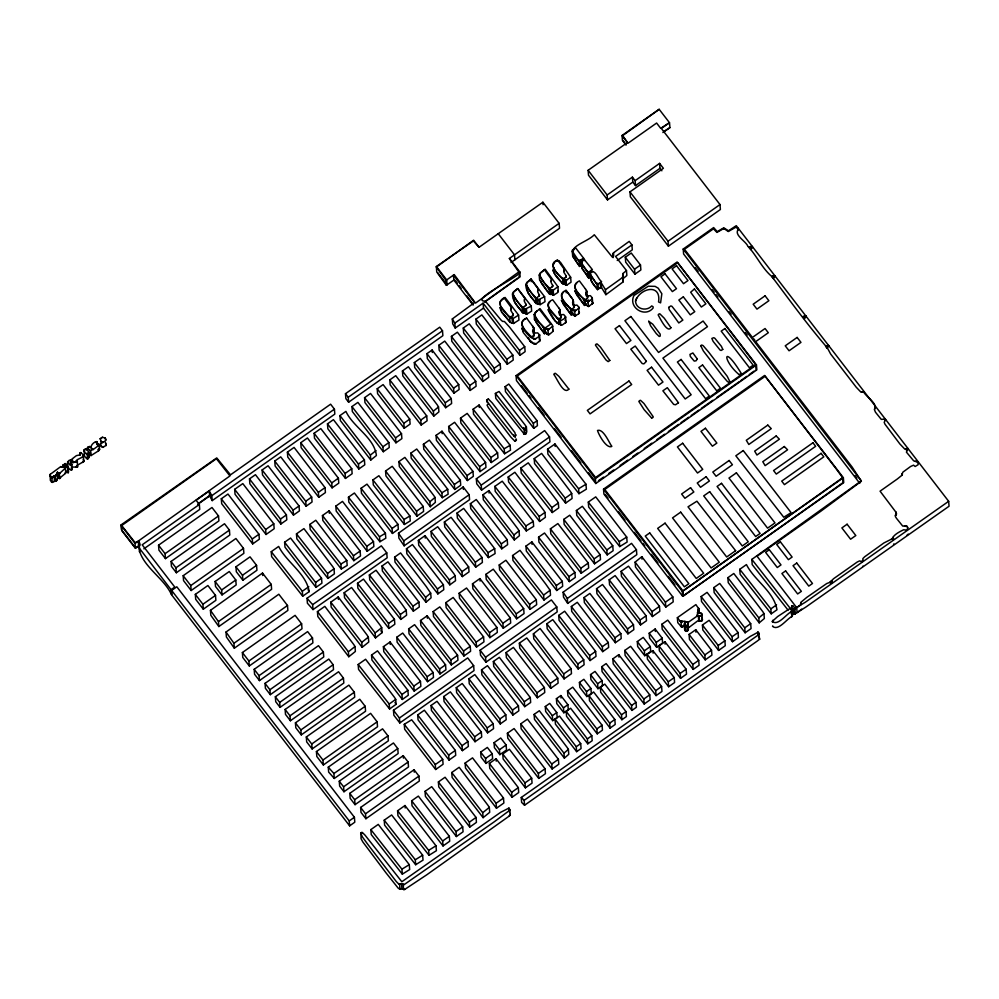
<?xml version="1.0" encoding="UTF-8"?>
<svg xmlns="http://www.w3.org/2000/svg" width="999" height="999" viewBox="0 0 999 999"><rect width="100%" height="100%" fill="white"/><g stroke="black" fill="none" stroke-linecap="round" stroke-linejoin="round"><path stroke-width="1.5" d="M80.045 455.369L80.42 452.497L82.88 454.433L83.416 456.593L77.273 459.702L77.497 467.045L71.578 467.095M138.549 541.321C136.751 563.836 163.324 576.223 171.466 594.63L171.066 589.697L140.447 549.637L138.923 546.728L140.122 544.505L139.136 541.758L137.899 541.408L135.864 542.544L134.578 541.92L121.116 524.862L216.746 457.917L230.507 474.837L330.607 404.195L334.428 409.153L334.815 414.098L212.213 500.611L209.64 495.916L209.253 490.984L196.104 500.262L199.35 504.47L199.738 509.403L143.856 548.838M521.965 328.009L523.239 332.48L531.206 342.307L534.34 344.068L536.201 343.756L539.972 340.709L539.073 338.599M885.351 419.155L881.255 419.38L875.474 412.2L874.35 409.478C878.458 403.571 865.596 396.653 863.498 391.633L860.813 392.008L856.218 387.2L830.656 354.033L827.322 347.814C808.253 325.786 790.921 301.91 773.388 278.559L774.824 275.699L771.777 276.473C761.962 268.244 756.143 254.77 747.864 246.266C745.916 241.121 733.266 234.827 738.473 229.171L735.838 227.198L728.283 231.531L723.838 228.471L716.957 232.417L713.461 228.821L684.49 249.275L752.422 337.437L765.059 328.521L768.306 332.742L755.669 341.658L852.122 467.033L861.375 481.243L820.766 511.276L757.055 556.231L796.715 607.704L797.102 612.649L801.66 609.128M826.435 346.141L827.322 347.814L828.621 345.517L825.574 346.291L827.222 348.426M907.941 448.464L904.944 449.275L899.874 443.968L885.002 424.238L884.19 422.352L885.626 419.505M67.994 466.945L69.281 468.943L71.653 470.017L71.503 462.462L72.39 458.703L76.399 455.644L79.845 454.895L79.845 452.909L81.369 452.897M697.989 610.776L698.676 608.316L697.24 615.983L688.323 622.277L686.9 626.186L684.44 625.399L684.814 621.378L680.244 621.316L677.372 617.682L695.891 604.607L699.075 609.253L699.362 612.961M77.497 467.045L77.373 465.834L75.687 466.795M794.667 608.391L793.618 609.128L794.63 609.178L793.618 609.128A4.121 3.934 -4.5 0 1 791.67 606.593L791.658 605.844L792.719 605.856A5.057 4.82 -4.5 0 1 794.667 608.391L795.017 614.123L794.005 614.06L795.017 614.123L795.054 613.324M501.411 311.688L510.039 322.352L513.548 323.464L518.968 320.03L518.581 315.097L505.069 297.465C493.918 301.76 504.433 312.862 509.89 317.058L513.024 315.684L513.099 314.111L510.889 310.614L511.401 307.729L504.27 298.052L500.187 301.548L500.349 305.419M565.958 277.26L566.033 275.687L563.823 272.19L564.373 269.355L557.742 260.327C546.903 264.51 557.929 274.488 562.824 278.634L565.958 277.26L566.033 275.687M687.762 623.738L687.424 625.811M688.024 624.088L688.361 629.907L686.188 631.368L684.565 629.37L684.402 623.576M796.715 607.704L800.649 604.857L800.773 602.397L806.755 597.402L826.772 583.516L831.73 581.693L831.755 582.979L830.007 582.38L833.503 578.758L857.267 562L859.615 560.876L861.45 561.575L863.011 560.464L862.849 558.591L864.672 556.768L883.928 542.944L893.343 538.211L893.418 539.46L892.519 539.647C891.632 535.739 899.824 531.53 903.683 529.77L906.68 530.107L908.091 527.734L906.105 525.699L902.709 526.098L896.553 518.419L895.379 516.583L896.016 512.3L880.069 491.171L897.452 478.896L901.772 475.399L902.796 472.227L910.613 466.483L913.561 465.172L915.146 466.496L918.168 464.672L917.731 461.913L913.698 460.851L906.418 452.135L908.128 448.713L907.204 448.451L907.329 450.187L905.756 449.088L906.867 450.524M748.526 246.716L751.036 249.55L752.509 246.753M622.789 273.626L623.151 281.868L605.869 294.68L605.469 289.735L621.053 278.596L622.752 276.935L622.789 273.626L626.473 270.567L615.584 256.431L631.917 244.905L629.208 241.383L613.548 252.747L612.799 253.971L613.086 257.667M547.927 309.615C550.611 314.697 554.482 322.377 559.827 324.338L561.9 325.237L566.021 322.327L565.521 316.633L563.648 314.51L561.251 314.747A3.596 3.434 -4.5 0 1 559.265 312.175L559.802 309.415L560.039 310.602M561.288 300.187L569.755 312.65M574.65 290.759L583.116 303.221L588.461 306.493L592.744 303.471L592.245 297.777L590.372 295.654L587.974 295.891A3.596 3.434 -4.5 0 1 585.988 293.306L586.238 292.37L586.401 294.917M590.896 275.986L588.573 277.572L588.186 272.627L581.318 262.787L583.466 258.666L579.083 260.614C560.551 247.49 586.525 243.269 594.28 234.74L612.287 257.08L613.648 256.119L613.548 252.747M534.39 332.567L533.816 327.759L526.635 318.182C515.609 322.34 527.372 332.642 531.58 337.05L534.115 335.639L532.579 331.131L533.666 328.671L532.504 325.899M737.849 230.145L737.999 228.122M77.373 465.222L83.804 461.526L83.267 459.378M801.26 604.195L800.748 603.096L800.649 604.857M500.174 307.355L501.66 312.075L510.277 322.003M534.14 314.598L535.177 312.487L540.047 308.666L552.397 325.212L553.209 331.218L549.3 334.515L547.664 334.59L545.329 333.029L544.942 328.084L538.973 322.128L534.14 314.598L534.527 319.53L543.031 331.506M534.527 319.53L534.59 318.881M895.778 514.91L896.016 512.3L896.578 513.961L895.304 515.546M360.714 833.091L362.437 837L368.082 844.729L396.316 881.593L398.938 884.165L401.523 883.64L404.245 884.565L494.243 821.815L509.902 810.152L508.953 808.066L500.736 812.262L401.835 881.742L365.01 835.114L362.375 832.529L361.001 832.741L361.051 838.685L362.824 841.945L385.901 872.714L398.301 888.298L404.632 889.497L426.748 874.812L509.153 816.121L510.289 815.084L509.902 810.152M902.297 474.725L902.372 473.976M581.805 264.86L579.532 266.471L579.145 261.526L572.502 251.448L575.474 247.665L583.691 258.329L583.878 260.789M698.413 610.489L698.676 608.316M100.25 438.811L101.386 442.07L104.633 441.77L106.019 439.498L105.195 438.012L102.447 437.262L100.25 438.811L102.447 437.262M100.637 443.756L102.835 442.207L101.136 442.932L100.499 444.917L102.373 447.352L106.094 445.492L105.582 442.944L106.094 445.492M573.401 313.224L571.128 314.885L570.741 309.94L574.15 307.455L574.363 305.856L572.627 302.872L573.164 299.987L566.046 290.322C554.857 294.755 566.883 304.633 571.353 309.453L571.74 314.385L575.099 315.921L578.783 313.711L578.883 307.205L577.01 305.082L574.612 305.319A3.596 3.434 -4.5 0 1 572.627 302.747L572.877 301.798L573.126 305.582M586.775 303.796L584.502 305.444L584.115 300.512L587.512 298.027L587.737 296.416L586.001 293.431L586.525 290.559L586.775 291.733M549.974 301.71L548.601 303.284L548.264 305.669L549.562 308.816L557.854 318.731L560.789 318.044L561.126 315.659L559.265 312.3L559.827 311.014M697.689 612.899L697.24 615.983L701.048 616.208L702.135 614.897L700.624 612.837L697.389 612.512M64.972 468.531L65.172 467.32L63.162 464.91L63.399 467.42L60.752 466.608L50.212 474.363L50.337 480.319L51.611 482.18L56.419 480.994L57.78 477.21L57.393 472.277L59.391 473.613L64.972 468.531L65.172 467.32M65.36 473.464L65.559 472.252L65.36 473.464L59.178 478.521L58.079 477.297L57.692 472.365M512.487 293.918L513.449 291.933L517.707 288.549L531.256 306.144L531.643 311.089L526.86 314.073L524.25 313.087C518.643 308.341 512.325 301.76 512.487 293.918L517.632 301.835L523.551 308.379L523.938 313.311L523.863 308.154L521.453 306.481M525.849 284.49L526.81 282.505L531.056 279.121L544.617 296.715L545.004 301.661L540.222 304.645L537.612 303.659C532.005 298.913 525.686 292.332 525.849 284.49L530.993 292.407L536.913 298.951L537.3 303.883L537.225 298.726L534.815 297.053M522.34 308.117L526.186 304.945L524.263 301.099L524.762 298.289L517.644 288.624L513.611 292.083L513.236 294.418L514.572 297.602L522.34 308.117L522.727 313.062L514.96 302.547L513.548 298.102M539.21 275.062L540.284 273.002L545.154 269.181L557.904 286.663L558.291 291.596L557.454 292.719L553.583 295.217L548.563 292.57L550.661 294.455L550.586 289.298L544.355 282.979L539.21 275.062L539.597 279.995L547.602 291.408M535.714 298.689L539.547 295.517L537.637 291.658L538.136 288.861L531.006 279.196L526.985 282.642L526.598 284.977L527.934 288.174L535.714 298.689L536.101 303.621L528.321 293.119L526.91 288.674M533.816 327.759L533.279 330.507A4.246 4.046 -4.5 0 0 535.264 333.092L537.649 332.854L539.585 334.94L539.972 340.709M549.075 289.248L552.922 286.076L550.998 282.23L551.498 279.433L544.38 269.755L540.347 273.214L539.972 275.549L541.296 278.746L549.075 289.248L549.462 294.193L541.695 283.679L540.359 280.482M605.869 294.68L601.51 287.575L597.352 288.748C592.107 284.328 587.961 276.985 591.221 270.192L589.085 272.764L589.472 277.697L583.491 270.741M600.886 287.3L597.552 289.648L591.533 281.418L590.709 277.822M635.526 301.124C639.722 288.062 661.413 282.979 658.566 301.935L660.589 302.884L661.837 293.731L658.204 288.187L655.119 286.376L648.301 286.214L633.99 295.467C627.847 307.392 644.942 318.294 653.146 307.979L653.071 306.73L651.723 305.919C646.74 311.601 635.926 309.365 635.526 301.124L636.65 298.189M687.811 630.756L687.762 624.437M701.885 613.848L701.56 615.834L701.51 613.349L699.288 613.086M702.135 614.897L701.947 620.779L701.897 618.294L701.947 620.779L697.627 620.916L688.049 628.134M772.689 625.874L772.602 626.398C778.533 631.306 786.812 618.681 792.319 616.233L791.72 610.289L789.672 608.678L777.672 616.533L772.215 621.465C778.146 626.373 786.425 613.736 791.932 611.288M684.827 623.289L684.44 625.399L686.9 626.186L684.814 625.898M605.469 289.735L601.123 282.63L597.989 284.003L595.641 282.517L590.421 275.337L590.434 272.315C595.504 268.619 598.264 279.882 601.61 281.581L597.165 284.715L597.552 289.648M590.509 278.933L590.434 272.315L592.894 271.428M525.699 305.669L525.998 304.083M539.06 296.241L539.373 294.643M552.435 286.813L552.734 285.214M49.95 475.374L51.861 477.547L54.108 475.961L55.382 476.373L57.393 472.277M84.028 449.962L85.04 452.847L87.15 454.021L88.624 452.372L88.274 451.398L86.126 448.926L84.028 449.962L84.503 456.368L87.55 458.966L89.011 457.317L88.624 452.372M486.663 400.199L488.386 398.988L492.27 402.984L514.885 432.542L515.646 435.839L514.348 436.138L512.337 434.353L495.354 412.737L486.975 401.136L486.663 400.199L488.386 398.988M516.146 438.936L516.333 440.422L514.747 441.083L510.901 437.137L488.274 407.567L487.05 405.144L488.174 403.883M526.398 426.873L524.687 429.383L521.99 427.535L495.392 393.431L499.038 391.471L525.162 425.075L526.398 426.873L526.785 431.818L525.899 433.816L524.438 434.315L495.779 398.376L495.392 393.431M772.414 621.927L772.814 620.267M901.772 475.399L902.184 473.726M893.943 543.856L893.543 544.592M97.19 444.567L98.239 445.816L97.715 444.505L99.201 444.455L97.19 444.567L96.753 441.595C93.157 441.658 87.974 448.376 93.194 449.525L98.239 445.816L98.651 444.155L98.839 446.628M88.611 453.771L91.059 455.569L98.626 450.761L99.588 449.388L99.201 444.455M753.608 338.673L754.919 340.272M791.92 605.656L791.67 606.593L792.719 605.856M830.007 582.38L831.68 580.581M698.875 609.939L699.075 609.253M773.388 278.559L771.777 276.473L773.526 277.997L773.101 275.999L774.812 276.636L775.012 275.949M827.322 347.814L826.91 345.816L828.608 346.453L828.808 345.766M558.653 307.754L552.684 299.75C541.296 304.308 553.933 314.96 558.841 319.355L561.5 320.304L565.034 318.194L565.521 316.633M565.422 323.139L565.909 321.566L565.059 320.254M569.368 307.717L574.712 310.989L578.396 308.766L578.883 307.205M578.783 313.711L579.27 312.138L579.383 312.899M585.389 288.886L579.408 280.894C567.669 286.176 581.518 297.964 588.074 301.561L591.758 299.338L592.245 297.777M592.145 304.27L592.632 302.709L591.783 301.398M791.158 612.062L791.72 610.289M791.545 617.007L792.107 615.234L791.395 613.973M84.103 451.423L84.94 449.163L87.175 449.65M72.39 458.703L72.34 461.263L73.714 462.512L76.985 460.901L76.311 461.913L75.3 461.85L76.985 460.277M552.847 265.996L554.02 263.024M563.773 283.566L561.838 282.63L554.657 273.838L553.234 270.941L554.02 268.956M553.608 268.918L553.234 270.941M538.886 336.651L539.585 334.94L538.886 336.651L534.677 339.235L530.819 337.362C525.636 332.867 516.121 322.29 526.685 318.094M539.273 341.583L539.972 339.872M553.658 267.707C552.097 274.188 559.315 279.658 563.211 284.066L567.195 284.852L571.041 282.218L570.654 277.272L560.389 262.175L557.417 260.215C546.74 263.499 558.416 275.075 562.812 279.133L566.808 279.92L570.654 277.272M572.502 251.448L573.314 249.563M534.09 328.858L533.716 332.043M622.752 276.935L622.702 274.975M508.766 811.188L509.665 809.327M509.153 816.121L510.064 814.26L510.289 815.084M67.895 465.709L67.607 462L69.068 460.352L71.441 460.289L74.238 462.15M534.115 335.639L534.228 334.103L533.466 336.251L530.981 336.7L532.629 336.838M559.777 311.089L560.089 310.514L560.439 315.534L560.189 314.348M573.151 301.661L573.164 299.987M586.513 292.232L586.813 291.658L587.175 296.678L586.913 295.492M376.024 450.586L370.392 455.094L370.779 460.027L376.411 455.519C374.35 437.574 353.159 427.135 345.904 411.388L339.947 415.584L340.334 420.529L370.779 460.027M582.13 265.659L581.705 267.72L582.729 269.68M803.321 316.671L805.956 316.121L804.295 318.669L802.697 316.583M574.15 307.455L574.363 305.856M587.512 298.027L587.737 296.416M874.812 408.916L875.648 407.405M831.468 581.343L830.906 583.129L831.942 582.392M893.031 537.287L892.519 539.647L893.556 538.911M513.024 315.684L513.099 314.111M138.923 546.728L139.623 545.541M139.311 551.66L140.022 550.486M87.413 447.877L89.585 446.416L93.194 449.525L90.172 450.512L87.413 447.877L87.612 450.337M77.373 465.834L76.698 466.845L77.535 466.258M568.381 749.375L563.973 753.171L564.373 758.104L568.768 754.307L568.381 749.375L567.245 747.577L539.335 710.726L534.115 714.41L534.502 719.355L564.373 758.104M82.105 457.505L83.491 455.544M82.492 462.45L83.879 460.477M560.789 318.044L561.126 315.659M587.961 272.764L592.395 269.63L584.702 260.052L583.066 259.827L581.718 261.313L582.467 265.309L587.961 272.764L588.349 277.697L590.571 276.136M557.904 286.663L553.196 290.284L550.274 289.523L550.661 294.455M565.034 318.194L565.634 317.395M434.99 497.415L429.895 501.785L430.282 506.718L435.377 502.36L434.99 497.415L433.853 495.629L404.87 457.392L398.913 461.588L399.313 466.521L430.282 506.718M578.396 308.766L578.995 307.967M591.758 299.338L592.357 298.539M361.663 832.429L360.664 833.753L362.375 832.529M71.653 470.017L71.791 464.41L70.579 461.9L71.441 460.289L71.179 462.162L73.714 462.512M406.218 610.239L400.399 614.497L400.786 619.43L406.605 615.172L406.218 610.239L401.823 604.008L376.036 570.242L369.355 574.949L369.755 579.895L400.786 619.43M763.96 613.586L758.828 617.894L759.215 622.827L764.347 618.518L763.96 613.586L762.836 611.7L733.803 573.501L727.859 577.697L728.246 582.629L759.215 622.827M455.157 575.774L449.4 579.907L449.8 584.852L455.544 580.706L455.157 575.774L454.033 573.888L425.05 535.651L418.369 540.372L418.756 545.304L449.8 584.852M544.979 512.387L539.235 516.52L539.622 521.466L545.379 517.32L544.979 512.387L543.856 510.501L514.872 472.265L508.191 476.985L508.591 481.918L539.622 521.466M550.112 590.259L543.606 595.079L543.993 600.024L550.511 595.192L550.112 590.259L545.716 584.028L519.98 550.312L512.574 555.544L512.962 560.476L543.993 600.024M430.669 593.131L425.599 597.327L425.986 602.26L431.093 597.814L430.669 593.131L426.311 586.638L400.574 552.922L394.617 557.13L395.017 562.062L425.986 602.26M438.511 406.943L433.391 411.163L433.778 416.108L438.898 411.875L438.511 406.943L437.35 405.007L408.366 366.77L402.422 370.966L402.809 375.911L433.778 416.108M334.041 568.743L327.535 573.476L327.922 578.409L334.39 573.851L334.041 568.743L332.904 566.858L303.921 528.621L296.466 533.878L296.853 538.823L327.922 578.409M552.822 326.286L547.989 329.845L544.942 328.084M519.03 530.781L513.911 535.002L514.298 539.947L519.418 535.714L519.03 530.781L517.832 528.796L488.886 490.609L482.929 494.805L483.329 499.75L514.298 539.947M558.341 502.959L551.86 507.617L552.247 512.549L558.741 507.892L558.341 502.959L557.217 501.073L528.234 462.837L520.829 468.069L521.216 473.002L552.247 512.549M571.703 493.531L565.222 498.189L565.609 503.121L572.102 498.464L571.703 493.531L570.579 491.645L541.595 453.409L534.19 458.641L534.577 463.573L565.609 503.121M623.176 278.559L626.86 275.499L626.473 270.567M489.323 807.379L482.729 812.724L483.116 817.669L489.71 812.324L489.323 807.379L488.136 805.544L459.165 767.294L451.748 772.527L452.135 777.472L483.116 817.669M354.982 646.54L348.401 651.798L348.788 656.73L355.382 651.473L354.982 646.54L353.783 644.555L324.837 606.368L317.432 611.6L317.819 616.533L348.788 656.73M368.344 637.112L361.763 642.369L362.15 647.302L368.743 642.045L368.344 637.112L367.145 635.127L338.199 596.94L330.794 602.172L331.181 607.105L362.15 647.302M381.705 627.684L375.124 632.941L375.512 637.874L382.105 632.617L381.705 627.684L380.507 625.699L351.561 587.512L344.156 592.744L344.543 597.677L375.512 637.874M395.704 699.375L389.21 704.033L389.598 708.965L396.091 704.307L395.704 699.375L394.568 697.489L365.597 659.253L358.179 664.485L358.566 669.417L389.598 708.965M776.573 604.845L770.828 608.891L771.216 613.836L776.96 609.777C774.163 591.758 754.357 580.419 746.44 564.585L739.76 569.305L740.147 574.238L771.216 613.836M308.803 586.7L302.322 591.271L302.709 596.203L309.19 591.633C306.393 573.613 286.588 562.275 278.671 546.441L271.253 551.673L271.641 556.605L302.709 596.203M536.863 310.964C530.606 316.72 541.87 323.926 544.005 328.808L544.393 333.741L546.628 332.18M563.598 292.095C557.342 297.864 568.606 305.057 570.741 309.94M576.972 282.655C570.704 288.424 581.967 295.629 584.115 300.512M589.098 695.741L593.593 691.957L614.822 719.505L615.209 724.45L610.052 728.096L589.485 700.674L589.098 695.741L609.665 723.151L610.052 728.096M533.379 633.89L540.084 628.471L571.103 668.718L571.49 673.663L564.073 678.895L533.778 638.836L533.379 633.89L563.686 673.95L564.073 678.895M635.114 562.112L641.808 556.693L672.827 596.94L673.214 601.873L665.796 607.105L635.501 567.045L635.114 562.112L665.409 602.172L665.796 607.105M755.694 364.598L595.566 477.522L517.307 375.961L677.722 262.774L755.694 364.598L756.081 369.543M72.34 461.263L70.579 461.9L70.779 464.36M759.277 634.265L524.163 800.324L524.55 805.256L757.23 641.071L759.665 639.198L758.328 632.092L750.336 636.363L717.282 659.228L521.253 797.477L521.64 802.409L524.55 805.256M907.08 535.039L908.291 534.115M484.802 301.935L520.142 276.81L519.755 271.878L509.403 258.441L559.14 223.339L542.882 202.223L479.021 247.29L473.389 240.921L436.363 266.521L436.75 272.003L446.378 285.327L454.582 279.545M517.457 278.271L484.652 301.86M455.219 328.059L454.82 323.127L483.116 303.159L483.504 308.104L455.219 328.059L452.709 323.863L452.31 318.931L474.575 302.535L453.446 275.125L453.846 280.057L473.126 305.082M52.285 477.722L55.694 475.237M842.619 477.722L683.029 591.021L683.416 595.966L843.006 482.654L842.619 477.722L836.038 468.656L765.184 376.273L604.77 489.473L683.029 591.021M788.074 610.127L752.197 564.585L751.847 559.39L861.275 480.869L683.204 249.038L713.636 227.572L717.232 231.606L723.813 227.809L728.458 230.806L736.275 225.674L948.663 501.311L949.05 506.243L805.669 607.192L794.704 614.085L793.531 614.46L791.158 613.124M622.864 138.049L622.677 135.589L659.165 109.303L669.517 122.74L669.904 127.672L663.611 131.681M210.439 610.352L262.512 573.064L271.228 584.365L271.616 589.298L218.843 626.535L210.826 615.284L210.439 610.352L218.456 621.603L218.843 626.535M226.011 632.03L278.821 594.23L287.5 605.481L287.887 610.414L234.328 648.201L226.398 636.975L226.011 632.03L233.941 643.269L234.328 648.201M740.783 380.644L746.827 376.311M749.238 374.575L754.07 371.116M398.501 533.191L463.174 486.938L469.168 494.73L469.567 499.662L404.158 545.816L398.888 538.136L398.501 533.191L403.771 540.871L404.158 545.816M563.124 592.182L631.543 543.356L636.425 549.7L636.813 554.645L567.707 603.408L563.511 597.115L563.124 592.182L567.32 598.463L567.707 603.408M135.414 548.326L135.027 543.381L229.932 475.949L216.408 458.703L121.428 525.736L121.816 530.669L135.414 548.326L139.211 545.629M198.689 503.371L210.077 495.279M64.773 467.295C63.811 454.645 73.114 478.883 65.634 470.679M65.622 463.711L64.573 464.448C64.173 466.196 69.605 468.593 66.908 467.47L67.944 466.733M77.148 461.313L76.311 461.913L77.11 462.112M68.332 471.678L67.295 472.415L68.419 472.614L67.707 470.442M626.061 145.117L622.452 140.422L622.052 135.489L659.165 109.303M607.529 199.912L607.142 194.98L632.404 177.148L632.792 182.093L607.529 199.912L588.511 175.237L588.124 170.292L627.484 142.52L622.052 135.489M446.378 285.327L445.991 280.394L454.195 274.6L475.524 303.109L518.818 271.953L509.34 258.504M662.886 132.542L669.867 127.622M511.038 262.5L559.54 228.284L559.14 223.339M659.602 163.399L659.989 168.332L635.514 185.614L635.127 180.669L659.602 163.399L663.386 168.307L629.982 191.87L630.369 196.815L668.406 246.179L720.391 209.503L720.004 204.558L661.338 128.434L669.48 122.677L660.701 128.347L656.618 123.039L627.946 143.269L622.677 135.589M345.479 393.706L439.747 327.185L442.495 330.756L442.882 335.689L348.626 402.21L345.866 398.638L345.479 393.706L348.226 397.265L348.626 402.21M519.755 271.878C524.263 274.313 467.644 300.874 485.377 301.186L501.036 320.042L502.572 321.416L504.408 321.491L509.44 326.973L524.725 346.715L525.124 351.648L519.905 355.332L483.504 308.104M348.226 397.265L442.495 330.756M197.69 504.358L209.64 495.916M199.35 504.47L142.195 544.805L174.775 587.075L171.066 589.697M212.213 500.611L211.825 495.666L334.428 409.153M221.303 498.776L227.984 494.055L258.966 534.253L259.353 539.198L252.672 543.906L221.691 503.708L221.303 498.776L252.285 538.973L252.672 543.906M234.665 489.348L242.807 483.603L273.788 523.801L274.176 528.733L266.034 534.477L235.052 494.28L234.665 489.348L265.647 529.545L266.034 534.477M249.488 478.883L255.444 474.687L286.413 514.885L286.8 519.817L280.856 524.013L249.875 483.816L249.488 478.883L280.469 519.08L280.856 524.013M262.125 469.967L268.069 465.771L299.051 505.969L299.438 510.901L293.481 515.109L262.512 474.912L262.125 469.967L293.094 510.164L293.481 515.109M274.75 461.063L280.707 456.855L311.676 497.052L312.063 501.998L306.119 506.193L275.137 465.996L274.75 461.063L305.731 501.261L306.119 506.193M287.387 452.147L294.068 447.427L325.037 487.624L325.424 492.569L318.743 497.277L287.774 457.08L287.387 452.147L318.356 492.345L318.743 497.277M300.749 442.719L307.43 437.999L338.399 478.196L338.786 483.141L332.105 487.849L301.136 447.652L300.749 442.719L331.718 482.917L332.105 487.849M314.111 433.291L320.791 428.571L351.76 468.768L352.147 473.713L345.467 478.421L314.498 438.224L314.111 433.291L345.08 473.489L345.467 478.421M327.472 423.863L333.416 419.655L364.398 459.852L364.785 464.797L358.828 468.993L327.859 428.796L327.472 423.863L358.441 464.06L358.828 468.993M351.948 406.581L357.892 402.385L388.873 442.582L389.26 447.527L383.304 451.723L352.335 411.526L351.948 406.581L382.917 446.778L383.304 451.723M364.573 397.677L370.529 393.469L401.498 433.666L401.885 438.611L395.941 442.807L364.96 402.609L364.573 397.677L395.554 437.874L395.941 442.807M377.21 388.761L383.104 384.603L409.727 419.143L410.114 424.088L404.22 428.246L377.597 393.693L377.21 388.761L403.833 423.301L404.22 428.246M389.785 379.882L395.741 375.686L426.71 415.884L427.097 420.816L421.153 425.025L390.172 384.827L389.785 379.882L420.766 420.079L421.153 425.025M414.323 362.575L420.267 358.379L451.236 398.576L451.635 403.509L445.679 407.704L414.71 367.507L414.323 362.575L445.292 402.772L445.679 407.704M426.948 353.658L432.117 350.012L458.741 384.565L459.128 389.498L453.958 393.144L427.335 358.604L426.948 353.658L453.571 388.211L453.958 393.144M438.798 345.304L444.742 341.096L475.724 381.293L476.111 386.238L470.154 390.434L439.185 350.237L438.798 345.304L469.767 385.502L470.154 390.434M451.423 336.388L457.38 332.192L488.349 372.39L488.736 377.322L482.792 381.518L451.81 341.321L451.423 336.388L482.405 376.586L482.792 381.518M463.274 328.022L469.23 323.826L500.199 364.023L500.586 368.968L494.642 373.164L463.661 332.967L463.274 328.022L494.255 368.219L494.642 373.164M475.911 319.118L481.855 314.91L512.824 355.107L513.224 360.052L507.267 364.248L476.298 324.051L475.911 319.118L506.88 359.315L507.267 364.248M158.541 545.204L211.988 507.492L218.519 515.971L218.906 520.904L165.459 558.616L158.928 550.137L158.541 545.204L165.072 553.683L165.459 558.616M563.985 271.154L564.373 269.355M165.072 553.683L218.519 515.971M511.051 309.578L511.401 307.729M524.475 300.112L524.762 298.289M537.837 290.672L538.136 288.861M551.211 281.243L551.498 279.433M579.145 261.526L583.691 258.329M523.551 308.379L525.387 308.991L525.774 313.923M536.913 298.951L538.748 299.563L539.135 304.495M518.581 315.097L513.161 318.531L509.652 317.42L501.023 306.743M531.256 306.144L525.387 308.991M544.617 296.715L538.748 299.563M171.066 561.463L224.513 523.751L229.408 530.094L229.795 535.027L176.348 572.739L171.453 566.396L171.066 561.463L175.961 567.807L176.348 572.739M175.961 567.807L229.408 530.094M617.232 260.489L632.305 249.85L631.917 244.905M625.299 257.23L631.256 253.034L640.496 265.022L640.883 269.967L634.939 274.163L625.686 262.163L625.299 257.23L634.54 269.218L634.939 274.163M183.179 575.711L235.901 538.511L243.494 548.376L243.881 553.321L191.171 590.521L183.566 580.656L183.179 575.711L190.784 585.576L191.171 590.521M403.833 423.301L409.727 419.143M453.571 388.211L458.741 384.565M171.641 590.434L176.811 586.788L354.408 817.269L354.795 822.202L349.625 825.848L172.028 595.379L171.641 590.434L349.238 820.916L349.625 825.848M544.005 328.808L550.686 324.088L539.273 309.265M571.353 309.453L572.052 314.173M585.102 304.957L585.027 299.8L585.414 304.745L583.116 303.221M668.406 246.179L668.019 241.246L720.004 204.558M558.916 324.513L558.841 319.355L559.228 324.288L556.855 322.677M589.785 300.587L588.361 300.824M252.285 538.973L258.966 534.253M265.647 529.545L273.788 523.801M280.469 519.08L286.413 514.885M293.094 510.164L299.051 505.969M305.731 501.261L311.676 497.052M318.356 492.345L325.037 487.624M331.718 482.917L338.399 478.196M345.08 473.489L351.76 468.768M358.441 464.06L364.398 459.852M382.917 446.778L388.873 442.582M395.554 437.874L401.498 433.666M420.766 420.079L426.71 415.884M445.292 402.772L451.236 398.576M469.767 385.502L475.724 381.293M482.405 376.586L488.349 372.39M494.255 368.219L500.199 364.023M506.88 359.315L512.824 355.107M519.905 355.332L519.505 350.399L524.725 346.715M634.54 269.218L640.496 265.022M190.784 585.576L243.494 548.376M195.317 594.393L207.892 585.514L215.497 595.379L215.884 600.312L203.309 609.19L195.704 599.325L195.317 594.393L202.922 604.258L203.309 609.19M215.11 581.493L229.258 571.515L235.789 579.994L236.176 584.927L222.028 594.904L215.497 586.438L215.11 581.493L221.641 589.972L222.028 594.904M235.939 566.795L250.025 556.855L256.556 565.334L256.943 570.267L242.857 580.219L236.326 571.74L235.939 566.795L242.47 575.274L242.857 580.219M516.071 375.624L677.135 261.975L756.468 364.922L756.855 369.855L595.779 483.516L516.458 380.569L516.071 375.624L595.392 478.571L595.779 483.516M284.615 542.245L290.559 538.049L321.541 578.246L321.928 583.179L315.984 587.375L285.002 547.177L284.615 542.245L315.584 582.442L315.984 587.375M309.827 524.45L315.771 520.254L346.79 560.501L347.177 565.446L341.283 568.98L310.214 529.395L309.827 524.45L340.896 564.048L341.283 568.98M322.452 515.546L329.133 510.826L360.115 551.023L360.502 555.968L353.821 560.676L322.839 520.479L322.452 515.546L353.434 555.744L353.821 560.676M335.814 506.118L342.495 501.398L373.476 541.595L373.863 546.54L367.182 551.248L336.201 511.051L335.814 506.118L366.795 546.316L367.182 551.248M348.451 497.202L354.395 493.007L385.414 533.254L385.801 538.186L379.907 541.733L348.838 502.135L348.451 497.202L379.52 536.788L379.907 541.733M361.076 488.286L366.983 484.128L397.952 524.325L398.339 529.258L392.445 533.429L361.463 493.219L361.076 488.286L392.058 528.483L392.445 533.429M372.927 479.932L378.883 475.724L409.89 515.971L410.277 520.916L404.383 524.463L373.314 484.865L372.927 479.932L403.996 519.517L404.383 524.463M385.564 471.016L392.232 466.296L423.214 506.493L423.601 511.438L416.92 516.146L385.951 475.949L385.564 471.016L416.533 511.213L416.92 516.146M410.814 453.184L416.72 449.026L447.727 489.273L448.114 494.205L442.282 497.714L411.213 458.129L410.814 453.184L441.895 492.782L442.282 497.714M423.401 444.318L429.345 440.109L460.327 480.307L460.714 485.252L454.757 489.448L423.788 449.25L423.401 444.318L454.37 484.515L454.757 489.448M436.026 435.402L441.983 431.206L472.952 471.403L473.339 476.336L467.395 480.531L436.413 440.334L436.026 435.402L467.008 475.599L467.395 480.531M448.663 426.486L454.607 422.29L485.589 462.487L485.976 467.42L480.019 471.615L449.051 431.418L448.663 426.486L479.632 466.683L480.019 471.615M460.502 418.131L467.182 413.411L497.589 452.872L497.977 457.804L491.296 462.512L460.901 423.064L460.502 418.131L490.909 457.579L491.296 462.512M473.139 409.215L479.083 405.02L510.102 445.267L510.489 450.199L504.595 453.746L473.526 414.148L473.139 409.215L504.208 448.801L504.595 453.746M505.082 386.675L508.791 384.053L537.05 420.741L537.437 425.674L533.728 428.284L505.469 391.608L505.082 386.675L533.341 423.351L533.728 428.284M221.641 589.972L235.789 579.994M242.47 575.274L256.556 565.334M202.922 604.258L215.497 595.379M218.456 621.603L271.228 584.365M514.348 436.138L516.071 434.927M533.341 423.351L537.05 420.741M490.909 457.579L497.589 452.872M514.747 441.083L516.458 439.86M315.584 582.442L321.541 578.246M353.434 555.744L360.115 551.023M366.795 546.316L373.476 541.595M392.058 528.483L397.952 524.325M416.533 511.213L423.214 506.493M454.37 484.515L460.327 480.307M467.008 475.599L472.952 471.403M479.632 466.683L485.589 462.487M233.941 643.269L287.5 605.481M307.018 598.289L381.331 545.841L386.763 552.884L387.15 557.817L313.024 609.59L307.405 603.221L307.018 598.289L312.637 604.645L313.024 609.59M476.323 478.808L544.655 430.594L549.537 436.95L549.925 441.883L481.605 490.097L476.723 483.753L476.323 478.808L481.218 485.152L481.605 490.097M242.382 652.547L295.092 615.347L301.623 623.813L302.01 628.758L249.3 665.958L242.769 657.479L242.382 652.547L248.913 661.013L249.3 665.958M481.218 485.152L549.537 436.95M403.771 540.871L469.168 494.73M357.517 583.316L363.461 579.108L394.443 619.305L394.83 624.25L388.873 628.446L357.904 588.249L357.517 583.316L388.486 623.513L388.873 628.446M381.993 566.033L387.937 561.838L418.918 602.035L419.305 606.98L413.361 611.176L382.38 570.978L381.993 566.033L412.962 606.231L413.361 611.176M406.468 548.763L412.425 544.567L443.394 584.765L443.781 589.697L437.837 593.906L406.855 553.696L406.468 548.763L437.45 588.96L437.837 593.906M431.006 531.456L437.687 526.735L468.656 566.933L469.043 571.878L462.362 576.585L431.393 536.388L431.006 531.456L461.975 571.653L462.362 576.585M444.368 522.027L451.048 517.307L482.017 557.504L482.405 562.449L475.724 567.157L444.755 526.96L444.368 522.027L475.337 562.225L475.724 567.157M456.993 513.111L463.673 508.404L494.692 548.651L495.079 553.583L488.411 557.592L457.38 518.056L456.993 513.111L488.024 552.659L488.411 557.592M470.354 503.683L476.248 499.525L507.23 539.722L507.617 544.655L501.723 548.813L470.741 508.616L470.354 503.683L501.336 543.881L501.723 548.813M494.83 486.413L502.247 481.181L533.254 521.428L533.653 526.361L526.261 530.894L495.229 491.346L494.83 486.413L525.874 525.949L526.261 530.894M547.552 449.213L554.957 443.981L585.976 484.228L586.363 489.173L578.97 493.693L547.939 454.145L547.552 449.213L578.583 488.761L578.97 493.693M248.913 661.013L301.623 623.813M254.183 669.318L307.63 631.605L312.512 637.949L312.899 642.881L259.453 680.594L254.57 674.25L254.183 669.318L259.066 675.661L259.453 680.594M259.066 675.661L312.512 637.949M265.022 683.391L318.469 645.679L323.364 652.022L323.751 656.955L270.304 694.667L265.409 688.323L265.022 683.391L269.917 689.735L270.304 694.667M269.917 689.735L323.364 652.022M275.337 696.778L328.783 659.065L333.142 664.71L333.529 669.642L280.082 707.367L275.724 701.71L275.337 696.778L279.695 702.422L280.082 707.367M740.047 374.413L741.196 373.301C722.127 342.195 722.19 361.188 740.396 375.699L739.585 374.438M388.486 623.513L394.443 619.305M412.962 606.231L418.918 602.035M437.45 588.96L443.394 584.765M461.975 571.653L468.656 566.933M475.337 562.225L482.017 557.504M501.336 543.881L507.23 539.722M595.392 478.571L756.468 364.922M279.695 702.422L333.142 664.71M285.115 709.465L338.561 671.753L343.444 678.096L343.831 683.029L290.397 720.741L285.502 714.397L285.115 709.465L289.997 715.808L290.397 720.741M603.533 489.135L764.597 375.474L843.356 477.672L843.743 482.617L682.667 596.278L603.92 494.068L603.533 489.135L682.28 591.333L682.667 596.278M371.541 655.057L377.497 650.861L407.892 690.309L408.279 695.254L402.335 699.45L371.928 659.989L371.541 655.057L401.948 694.505L402.335 699.45M383.391 646.69L390.072 641.982L420.467 681.43L420.866 686.375L414.185 691.083L383.778 651.635L383.391 646.69L413.786 686.151L414.185 691.083M396.753 637.262L402.697 633.066L433.104 672.527L433.491 677.459L427.547 681.655L397.14 642.207L396.753 637.262L427.147 676.723L427.547 681.655M408.653 628.87L414.597 624.675L445.542 664.822L445.929 669.755L439.972 673.95L409.041 633.803L408.653 628.87L439.585 669.018L439.972 673.95M420.504 620.504L427.185 615.796L457.579 655.244L457.967 660.189L451.286 664.897L420.891 625.449L420.504 620.504L450.899 659.964L451.286 664.897M433.129 611.6L439.81 606.88L470.217 646.341L470.604 651.273L463.923 655.981L433.516 616.533L433.129 611.6L463.536 651.048L463.923 655.981M445.766 602.684L453.171 597.452L483.578 636.912L483.966 641.845L476.548 647.077L446.153 607.617L445.766 602.684L476.161 642.132L476.548 647.077M459.128 593.256L466.533 588.024L496.94 627.472L497.327 632.417L489.91 637.649L459.515 598.189L459.128 593.256L489.522 632.704L489.91 637.649M472.49 583.828L479.895 578.596L510.302 618.044L510.689 622.989L503.271 628.221L472.877 588.761L472.49 583.828L502.884 623.276L503.271 628.221M485.851 574.4L493.256 569.168L523.663 608.616L524.05 613.561L516.633 618.793L486.238 579.333L485.851 574.4L516.246 613.848L516.633 618.793M499.213 564.972L505.894 560.252L536.288 599.712L536.675 604.645L529.994 609.365L499.6 569.905L499.213 564.972L529.607 604.42L529.994 609.365M525.936 546.116L531.88 541.908L562.287 581.368L562.674 586.301L556.718 590.496L526.323 551.048L525.936 546.116L556.331 585.564L556.718 590.496M538.561 537.2L544.517 533.004L574.912 572.452L575.299 577.385L569.355 581.593L538.948 542.132L538.561 537.2L568.968 576.648L569.355 581.593M550.412 528.833L557.879 523.576L588.274 563.024L588.661 567.956L581.193 573.226L550.799 533.778L550.412 528.833L580.806 568.294L581.193 573.226M563.773 519.405L569.717 515.209L600.124 554.67L600.511 559.602L594.555 563.798L564.16 524.35L563.773 519.405L594.168 558.866L594.555 563.798M576.398 510.501L582.355 506.293L612.749 545.754L613.136 550.686L607.192 554.882L576.785 515.434L576.398 510.501L606.805 549.949L607.192 554.882M588.299 502.097L595.716 496.865L626.723 537.112L627.11 542.057L619.73 546.578L588.686 507.03L588.299 502.097L619.33 541.645L619.73 546.578M289.997 715.808L343.444 678.096M295.429 722.851L348.876 685.127L354.333 692.22L354.72 697.152L301.273 734.877L295.816 727.784L295.429 722.851L300.886 729.932L301.273 734.877M300.886 729.932L354.333 692.22M306.306 736.975L359.752 699.263L365.184 706.293L365.572 711.238L312.125 748.95L306.693 741.907L306.306 736.975L311.738 744.005L312.125 748.95M311.738 744.005L365.184 706.293M316.421 751.56L370.604 713.336L377.135 721.815L377.522 726.748L323.351 764.972L316.82 756.505L316.421 751.56L322.952 760.039L323.351 764.972M401.948 694.505L407.892 690.309M413.786 686.151L420.467 681.43M427.147 676.723L433.104 672.527M450.899 659.964L457.579 655.244M463.536 651.048L470.217 646.341M476.161 642.132L483.578 636.912M489.522 632.704L496.94 627.472M502.884 623.276L510.302 618.044M516.246 613.848L523.663 608.616M529.607 604.42L536.288 599.712M556.331 585.564L562.287 581.368M568.968 576.648L574.912 572.452M580.806 568.294L588.274 563.024M594.168 558.866L600.124 554.67M606.805 549.949L612.749 545.754M439.585 669.018L445.542 664.822M322.952 760.039L377.135 721.815M393.469 710.277L467.694 657.904L473.651 665.646L474.038 670.579L399.812 722.951L393.856 715.222L393.469 710.277L399.425 718.019L399.812 722.951M480.119 650.212L551.373 599.937L556.793 606.967L557.18 611.912L485.939 662.187L480.507 655.144L480.119 650.212L485.551 657.242L485.939 662.187M328.271 767.157L382.555 728.845L387.987 735.888L388.374 740.821L334.29 778.446L328.659 772.09L328.271 767.157L333.903 773.513L334.29 778.446M567.32 598.463L636.425 549.7M399.425 718.019L473.651 665.646M485.551 657.242L556.793 606.967M417.682 714.934L424.363 710.214L455.332 750.411L455.719 755.344L449.038 760.064L418.069 719.867L417.682 714.934L448.651 755.132L449.038 760.064M431.044 705.506L436.988 701.298L467.969 741.495L468.356 746.44L462.4 750.636L431.431 710.439L431.044 705.506L462.013 745.704L462.4 750.636M443.668 696.59L450.349 691.87L481.331 732.067L481.718 737.012L475.037 741.72L444.056 701.523L443.668 696.59L474.65 736.787L475.037 741.72M456.256 687.712L462.2 683.516L493.169 723.713L493.568 728.646L487.612 732.841L456.643 692.644L456.256 687.712L487.225 727.909L487.612 732.841M468.881 678.796L474.837 674.6L505.806 714.797L506.193 719.73L500.249 723.938L469.268 683.741L468.881 678.796L499.85 718.993L500.249 723.938M481.518 669.892L487.462 665.684L518.431 705.881L518.831 710.826L512.874 715.022L481.905 674.824L481.518 669.892L512.487 710.089L512.874 715.022M493.356 661.525L499.313 657.33L530.282 697.527L530.669 702.459L524.725 706.655L493.743 666.458L493.356 661.525L524.338 701.723L524.725 706.655M505.993 652.609L513.399 647.389L544.38 687.574L544.767 692.519L537.35 697.752L506.381 657.554L505.993 652.609L536.962 692.806L537.35 697.752M519.355 643.181L526.76 637.949L557.742 678.146L558.129 683.091L550.711 688.323L519.742 648.126L519.355 643.181L550.324 683.378L550.711 688.323M546.803 623.813L552.759 619.617L583.728 659.815L584.115 664.747L578.171 668.943L547.19 628.746L546.803 623.813L577.784 664.01L578.171 668.943M558.703 615.409L564.66 611.213L595.629 651.41L596.016 656.355L590.072 660.551L559.09 620.354L558.703 615.409L589.685 655.606L590.072 660.551M571.341 606.505L577.285 602.297L608.266 642.494L608.653 647.439L602.697 651.635L571.728 611.438L571.341 606.505L602.31 646.703L602.697 651.635M583.965 597.589L589.86 593.431L620.841 633.628L621.228 638.561L615.334 642.719L584.353 602.522L583.965 597.589L614.947 637.787L615.334 642.719M596.54 588.711L602.497 584.515L633.466 624.712L633.853 629.645L627.909 633.853L596.94 593.656L596.54 588.711L627.522 628.908L627.909 633.853M609.178 579.795L615.122 575.599L646.103 615.796L646.49 620.741L640.534 624.937L609.565 584.74L609.178 579.795L640.147 619.992L640.534 624.937M621.078 571.403L628.483 566.171L659.465 606.368L659.852 611.301L652.434 616.533L621.465 576.336L621.078 571.403L652.047 611.6L652.434 616.533M339.26 781.206L393.444 742.969L397.764 748.576L398.151 753.508L343.968 791.745L339.66 786.138L339.26 781.206L343.581 786.8L343.968 791.745M343.581 786.8L397.764 748.576M349.775 793.381L403.221 755.669L408.104 762.012L408.504 766.945L355.057 804.657L350.162 798.313L349.775 793.381L354.657 799.724L355.057 804.657M354.657 799.724L408.104 762.012M360.627 807.454L414.061 769.742L418.956 776.086L419.343 781.018L365.896 818.73L361.014 812.387L360.627 807.454L365.509 813.798L365.896 818.73M349.238 820.916L354.408 817.269M365.509 813.798L418.956 776.086M435.676 769.492L435.289 764.56L442.707 759.327L411.663 719.779L404.283 724.312L404.67 729.245L435.676 769.492L443.094 764.26L442.707 759.327M448.651 755.132L455.332 750.411M462.013 745.704L467.969 741.495M474.65 736.787L481.331 732.067M487.225 727.909L493.169 723.713M499.85 718.993L505.806 714.797M512.487 710.089L518.431 705.881M524.338 701.723L530.282 697.527M536.962 692.806L544.38 687.574M550.324 683.378L557.742 678.146M563.686 673.95L571.103 668.718M577.784 664.01L583.728 659.815M589.685 655.606L595.629 651.41M602.31 646.703L608.266 642.494M614.947 637.787L620.841 633.628M627.522 628.908L633.466 624.712M640.147 619.992L646.103 615.796M652.047 611.6L659.465 606.368M665.409 602.172L672.827 596.94M682.28 591.333L843.356 477.672M370.854 829.62L378.259 824.387L409.278 864.635L409.665 869.567L402.31 874.15L371.241 834.552L370.854 829.62L401.923 869.205L402.31 874.15M384.215 820.191L391.62 814.959L422.639 855.206L423.027 860.139L415.671 864.722L384.603 825.124L384.215 820.191L415.284 859.777L415.671 864.722M397.577 810.763L404.982 805.531L436.001 845.778L436.388 850.711L429.033 855.294L397.964 815.696L397.577 810.763L428.646 850.349L429.033 855.294M411.663 800.811L418.344 796.103L449.325 836.3L449.712 841.233L443.032 845.953L412.05 805.756L411.663 800.811L442.644 841.008L443.032 845.953M425.025 791.383L431.705 786.675L462.687 826.872L463.074 831.805L456.393 836.525L425.412 796.328L425.025 791.383L456.006 831.58L456.393 836.525M438.386 781.955L445.067 777.247L476.048 817.444L476.436 822.377L469.755 827.097L438.773 786.9L438.386 781.955L469.368 822.152L469.755 827.097M465.109 763.099L472.527 757.866L503.496 798.064L503.883 803.009L496.478 808.241L465.497 768.044L465.109 763.099L496.091 803.296L496.478 808.241M480.669 752.122L487.35 747.414L492.232 753.758L492.619 758.691L485.939 763.411L481.056 757.067L480.669 752.122L485.551 758.466L485.939 763.411M494.03 742.694L500.711 737.986L506.131 745.017L506.518 749.962L499.837 754.67L494.418 747.639L494.03 742.694L499.45 749.737L499.837 754.67M507.392 733.266L514.073 728.558L545.042 768.755L545.429 773.688L538.748 778.408L507.779 738.211L507.392 733.266L538.361 773.463L538.748 778.408M520.754 723.838L527.435 719.13L558.404 759.327L558.791 764.26L552.11 768.98L521.141 728.783L520.754 723.838L551.723 764.035L552.11 768.98M545.279 706.53L549.712 703.396L556.78 712.574L557.167 717.507L552.734 720.641L545.666 711.463L545.279 706.53L552.347 715.696L552.734 720.641M556.393 698.688L560.839 695.554L567.894 704.72L568.294 709.665L563.848 712.786L556.78 703.621L556.393 698.688L563.461 707.854L563.848 712.786M567.519 690.846L572.739 687.162L602.072 725.224L602.459 730.157L597.24 733.84L567.907 695.779L567.519 690.846L596.853 728.908L597.24 733.84M579.42 682.442L583.853 679.308L590.921 688.486L591.308 693.418L586.875 696.553L579.807 687.374L579.42 682.442L586.475 691.608L586.875 696.553M590.534 674.6L595.017 671.428L602.085 680.606L602.472 685.539L597.989 688.711L590.921 679.532L590.534 674.6L597.602 683.766L597.989 688.711M601.698 666.72L606.143 663.586L636.001 702.347L636.388 707.28L631.955 710.414L602.085 671.653L601.698 666.72L631.568 705.481L631.955 710.414M612.824 658.878L618.768 654.67L649.75 694.867L650.137 699.812L644.18 704.008L613.211 663.811L612.824 658.878L643.793 699.075L644.18 704.008M624.725 650.474L630.619 646.316L661.588 686.513L661.975 691.445L656.081 695.604L625.112 655.406L624.725 650.474L655.694 690.671L656.081 695.604M637.3 641.595L643.244 637.399L650.312 646.565L650.699 651.51L644.755 655.706L637.687 646.54L637.3 641.595L644.367 650.774L644.755 655.706M649.2 633.204L655.144 629.008L662.212 638.174L662.599 643.106L656.655 647.302L649.587 638.136L649.2 633.204L656.268 642.369L656.655 647.302M661.825 624.288L667.732 620.129L698.701 660.327L699.088 665.259L693.194 669.417L662.212 629.22L661.825 624.288L692.806 664.485L693.194 669.417M701.136 596.553L707.08 592.357L738.061 632.554L738.448 637.487L732.492 641.695L701.523 601.498L701.136 596.553L732.105 636.75L732.492 641.695M713.761 587.637L719.717 583.441L750.686 623.638L751.073 628.583L745.129 632.779L714.148 592.582L713.761 587.637L744.742 627.834L745.129 632.779M485.551 758.466L492.232 753.758M499.45 749.737L506.131 745.017M682.492 621.715L680.244 621.316L682.904 621.428M552.347 715.696L556.78 712.574M563.461 707.854L567.894 704.72M586.475 691.608L590.921 688.486M597.602 683.766L602.085 680.606M644.367 650.774L650.312 646.565M656.268 642.369L662.212 638.174M677.372 617.682L677.759 622.627L681.455 626.897L684.315 626.111L688.711 627.21L685.202 626.323L684.814 621.378L688.323 622.277L685.114 621.778L685.501 626.723M489.373 763.423L496.053 758.716L518.319 787.612L518.706 792.544L512.025 797.264L489.76 768.368L489.373 763.423L511.638 792.319L512.025 797.264M502.734 753.995L509.415 749.287L531.68 778.184L532.067 783.116L525.387 787.836L503.121 758.94L502.734 753.995L524.999 782.891L525.387 787.836M555.057 719.218L559.49 716.083L580.694 743.593L581.081 748.538L576.648 751.66L555.444 724.15L555.057 719.218L576.261 746.728L576.648 751.66M566.171 711.375L570.616 708.241L591.808 735.751L592.195 740.696L587.762 743.818L566.558 716.308L566.171 711.375L587.375 738.885L587.762 743.818M600.312 687.287L604.795 684.115L625.998 711.625L626.385 716.57L621.89 719.73L600.699 692.22L600.312 687.287L621.503 714.797L621.89 719.73M658.978 645.891L664.922 641.695L686.126 669.205L686.513 674.138L680.556 678.333L659.365 650.824L658.978 645.891L680.169 673.401L680.556 678.333M689.073 634.44L695.754 629.732L711.525 650.199L711.912 655.144L705.232 659.852L689.46 639.385L689.073 634.44L704.844 654.919L705.232 659.852M702.434 625.012L709.115 620.304L724.887 640.771L725.274 645.704L718.593 650.424L702.821 629.957L702.434 625.012L718.206 645.491L718.593 650.424M596.853 728.908L602.072 725.224M631.568 705.481L636.001 702.347M704.844 654.919L711.525 650.199M718.206 645.491L724.887 640.771M442.644 841.008L449.325 836.3M456.006 831.58L462.687 826.872M469.368 822.152L476.048 817.444M496.091 803.296L503.496 798.064M511.638 792.319L518.319 787.612M524.999 782.891L531.68 778.184M538.361 773.463L545.042 768.755M551.723 764.035L558.404 759.327M576.261 746.728L580.694 743.593M587.375 738.885L591.808 735.751M609.665 723.151L614.822 719.505M621.503 714.797L625.998 711.625M643.793 699.075L649.75 694.867M655.694 690.671L661.588 686.513M668.656 686.738L668.269 681.793L674.225 677.597L652.921 650.699L647.04 654.233L647.427 659.178L668.656 686.738L674.612 682.529L674.225 677.597M680.169 673.401L686.126 669.205M692.806 664.485L698.701 660.327M732.105 636.75L738.061 632.554M744.742 627.834L750.686 623.638M891.62 538.898L893.081 537.874M830.269 582.729L831.73 581.693M891.882 539.248L893.343 538.211M948.663 501.311L805.281 602.26L793.144 609.515L789.585 607.517L751.847 559.39M598.488 480.669L603.571 477.097M608.653 473.526L613.736 469.955M620.092 465.484L627.709 460.127M632.792 456.555L637.874 452.984M644.23 448.526L651.847 443.156M656.93 439.585L664.56 434.228M668.368 431.556L678.533 424.4M681.068 422.614L688.698 417.257M691.233 415.472L698.863 410.114M701.398 408.329L712.836 400.287M716.645 397.614L739.51 381.531M312.637 604.645L386.763 552.884M333.903 773.513L387.987 735.888M428.646 850.349L436.001 845.778M415.284 859.777L422.639 855.206M401.923 869.205L409.278 864.635M578.583 488.761L585.976 484.228M525.874 525.949L533.254 521.428M619.33 541.645L626.723 537.112M749.525 246.853L752.197 246.353M504.208 448.801L510.102 445.267M403.996 519.517L409.89 515.971M379.52 536.788L385.414 533.254M340.896 564.048L346.79 560.501M488.024 552.659L494.692 548.651M441.895 492.782L447.727 489.273M861.438 392.095L863.498 391.633M580.519 265.659L581.78 264.997L579.47 265.547L580.519 265.659L580.132 260.714M56.643 475.174L54.72 475.924L55.107 480.856L56.419 480.994M567.195 284.852L565.459 284.703L565.034 279.408L565.384 280.157L566.808 279.92M55.107 480.856L57.03 480.107M51.224 477.235L53.272 476.56M51.611 482.18L53.659 481.493M67.607 462L70.105 464.835L71.791 464.41M70.492 469.767L72.178 469.343L71.628 467.894M701.048 616.208L698.875 615.896L699.263 620.841L701.435 621.141M579.083 260.614L581.393 260.052M398.938 884.165L400.387 883.84M399.338 889.098L400.774 888.773M99.038 449.088L98.414 449.225L99.588 449.388M402.547 884.14L404.245 884.565M402.947 889.085L404.632 889.497M587.362 301.373L589.06 301.174L586.488 300.537M587.749 306.306L589.447 306.106M574 310.801L575.699 310.602L573.126 309.965M574.388 315.734L576.086 315.534L573.851 315.347M58.304 473.151L60.09 472.964M58.691 478.096L60.489 477.897M722.552 228.996L724.837 228.833M582.554 260.202L584.702 260.052M86.026 453.596L88.049 453.621L88.436 458.553L86.413 458.541M805.768 315.871L805.032 315.859L805.793 316.845L804.095 316.208L804.694 317.932M523.214 428.821L525.511 428.871M523.601 433.753L525.899 433.816M682.192 626.91L680.631 626.248L683.291 626.361M533.379 338.698L535.814 338.823L533.041 338.249M533.766 343.631L536.201 343.756L533.429 343.194M63.062 465.209L63.399 467.42L63.162 464.91M586.825 300.986L589.06 301.174M573.463 310.414L575.699 310.602M904.495 526.223L907.267 526.473L904.969 525.886M54.72 475.924L56.031 476.061M97.165 443.593L95.579 441.958L97.265 442.145L97.452 444.617M588.186 272.627L589.085 272.764L586.863 271.116M546.74 329.27L548.913 329.583L546.403 328.821M547.127 334.203L549.3 334.515L546.79 333.766M685.214 630.831L687.287 631.118L684.827 630.332M680.631 626.248L682.879 626.66M60.752 466.608L62.825 466.983M70.105 464.835L71.266 465.084M915.371 461.363L917.731 461.913M556.605 260.402L559.278 261.051M561.7 278.309L563.736 278.871L564.123 283.803L562.087 283.254M99.463 449.862L98.102 449.45L98.626 450.761M90.422 447.277L88.486 446.653L88.224 448.826L87.962 447.028M511.725 318.019L513.161 318.531L513.548 323.464L512.112 322.952M680.244 621.316L681.805 621.977M556.643 317.894L558.803 318.818M557.03 322.839L559.19 323.763L555.369 321.104L548.651 310.614M100.599 441.246L103.134 442.445M100.986 446.191L103.521 447.377M565.459 284.703L566.346 285.214L565.958 280.282M531.967 341.983L530.606 340.946M98.027 444.293L99.076 444.917M529.57 336.263L531.58 337.525M529.957 341.196L531.967 342.457M595.641 282.517L597.989 284.003L598.376 288.936L596.028 287.462M508.366 316.171L510.501 317.582M134.965 546.853L136.251 547.477L138.287 546.353L139.523 546.703M95.579 441.958L97.278 443.206M582.729 298.289L584.715 300.025M542.644 326.573L544.63 328.309L545.017 333.254M556.468 317.744L558.528 319.58M548.176 287.625L550.274 289.523M535.202 301.998L537.3 303.883M521.84 311.426L523.938 313.311M759.103 633.316L757.692 632.005L757.891 634.477M521.253 797.477L524.163 800.324M587.25 276.061L588.573 277.572M527.971 337.662L529.732 339.86M739.76 569.305L770.828 608.891M534.19 458.641L565.222 498.189M520.829 468.069L551.86 507.617M508.191 476.985L539.235 516.52M512.574 555.544L543.606 595.079M418.369 540.372L449.4 579.907M369.355 574.949L400.399 614.497M296.466 533.878L327.535 573.476M271.253 551.673L302.322 591.271M358.179 664.485L389.21 704.033M133.966 545.879L121.503 529.795L121.116 524.862M751.31 246.141L752.459 247.627M774.038 275.637L774.812 276.636M827.846 345.454L828.608 346.453M884.427 418.893L885.614 420.429M907.204 448.451L907.966 449.438M804.095 316.208L805.169 317.595M906.23 448.751L907.329 450.187M659.989 168.332L661.875 170.792M632.404 177.148L635.127 180.669M632.792 182.093L635.514 185.614M695.254 267.682L698.089 271.353M712.237 289.722L714.123 292.17M716.008 294.618L717.894 297.078M729.22 311.763L731.106 314.21M745.266 332.58L747.152 335.027M629.982 191.87L668.019 241.246M588.124 170.292L607.142 194.98M613.386 255.157L612.799 253.971M597.165 284.715L590.122 273.988M578.121 264.211L572.664 256.194L572.265 250.2M588.349 277.697L581.918 267.994M584.502 305.444L576.685 294.892L575.349 291.696M571.128 314.885L563.311 304.32L561.987 301.124M498.239 233.729L514.51 254.857L514.897 259.79M479.045 247.265L473.613 240.235L436.363 267.058L445.991 280.394M544.393 333.741L536.588 323.189L535.252 319.992M727.859 577.697L758.828 617.894M483.116 303.159L519.505 350.399M436.363 266.521L446.678 279.907L447.065 284.852L437.687 272.677M521.478 385.801L527.135 393.144M529.02 395.592L530.906 398.039M538.449 407.829L544.105 415.159M554.47 428.621L561.076 437.187M571.44 450.649L580.869 462.887M588.411 472.664L595.017 481.231M605.157 494.405L607.991 498.076M618.356 511.538L624.962 520.104M634.39 532.342L640.983 540.909M642.869 543.344L644.755 545.791M651.36 554.358L657.954 562.924M668.331 576.386L674.924 584.952M523.738 427.659L525.549 430.007M647.04 654.233L668.269 681.793M402.422 370.966L433.391 411.163M482.929 494.805L513.911 535.002M398.913 461.588L429.895 501.785M339.947 415.584L370.392 455.094M534.115 714.41L563.973 753.171M394.617 557.13L425.599 597.327M344.156 592.744L375.124 632.941M330.794 602.172L361.763 642.369M451.748 772.527L482.729 812.724M317.432 611.6L348.401 651.798M404.283 724.312L435.289 764.56M121.428 525.736L135.027 543.381M859.777 483.341L683.603 253.983L683.204 249.038M572.027 298.326L565.996 290.397L566.233 292.794M455.519 280.781L457.367 283.266M459.228 285.739L461.076 288.224M466.645 295.654L473.126 304.333M749.1 246.928L751.036 249.55M513.623 435.239L515.272 437.487M855.119 475.611L856.867 478.034M758.553 636.925L759.665 639.198M579.532 266.471L572.889 256.381M623.064 140.522L625.699 144.368M585.426 288.811L586.5 290.634M558.703 307.667L559.765 309.503M380.894 630.631L382.105 632.617M452.31 318.931L454.82 323.127M394.967 702.434L396.091 704.307M308.029 589.622L309.19 591.633M523.476 331.593L522.14 328.708M209.253 490.984L211.825 495.666M772.639 276.323L773.526 277.997M557.792 290.647L558.291 291.596M518.893 275.961L519.23 276.711M552.784 330.145L553.209 331.218M88.661 456.331L89.011 457.317M500.736 310.352L500.162 307.617M702.272 618.781L702.522 619.842M588.124 301.361L588.299 302.222L588.111 299.762M792.107 615.234L792.319 616.233M105.195 438.012L105.707 440.559M592.632 302.709L592.744 303.471M565.909 321.566L566.021 322.327M533.916 332.492L534.065 333.616M64.473 463.598L65.035 467.12M794.367 609.365L794.754 614.298M793.144 609.515L793.531 614.46M699.138 616.246L699.525 621.178M698.313 615.684L698.701 620.629M695.754 629.732L695.953 632.205M685.801 626.423L686.188 631.368M681.068 621.965L681.455 626.897M664.922 641.695L665.122 644.155M655.144 629.008L655.344 631.468M652.921 650.699L653.121 653.159M641.808 556.693L642.007 559.165M601.123 282.63L601.51 287.575M600.299 282.605L600.686 287.537M618.768 654.67L618.968 657.142M588.074 301.561L588.461 306.493M585.988 293.306L586.188 295.779M572.627 250.362L572.927 254.058M574.712 310.989L575.099 315.921M573.451 301.086L573.701 304.87M565.384 280.157L565.771 285.09M564.435 278.833L564.822 283.766M563.424 279.083L563.811 284.028M562.812 279.133L563.211 284.066M560.364 320.192L560.764 325.125M559.515 311.226L559.665 313.786M559.265 312.175L559.452 314.772M553.196 290.284L553.583 295.217M552.11 290.135L552.497 295.067M542.882 202.223L543.069 204.695M547.989 329.845L548.376 334.777M554.957 443.981L555.157 446.453M539.835 299.712L540.222 304.645M531.056 279.121L531.206 281.656M560.839 695.554L561.026 698.026M526.473 309.141L526.86 314.073M524.687 429.383L525.087 434.315M524.05 429.37L524.438 434.315M531.88 541.908L532.08 544.38M512.025 318.419L512.412 323.351M509.652 317.42L510.039 322.352M486.8 399.65L486.988 402.122M488.886 490.609L489.073 493.081M479.083 405.02L479.283 407.48M508.953 808.066L509.24 811.775M496.053 758.716L496.253 761.176M479.895 578.596L480.094 581.068M463.174 486.938L463.374 489.41M441.983 431.206L442.17 433.666M432.117 350.012L432.305 352.485M425.05 535.651L425.249 538.124M427.185 615.796L427.372 618.256M414.061 769.742L414.26 772.202M403.221 755.669L403.409 758.129M404.982 805.531L405.182 808.004M390.072 641.982L390.259 644.455M403.196 884.764L403.584 889.697M401.523 883.64L401.91 888.586M399.612 884.302L400 889.247M338.199 596.94L338.399 599.412M329.133 510.826L329.333 513.299M262.512 573.064L262.712 575.536M96.753 441.595L96.94 444.056M90.659 450.624L91.059 455.569M90.172 450.512L90.559 455.457M87.15 454.021L87.55 458.966M83.416 456.593L83.804 461.526M70.38 459.965L70.579 462.437M67.757 467.857L68.157 472.802M65.385 468.007L65.772 472.952M59.391 473.613L59.778 478.558M58.791 473.576L59.178 478.521M55.382 476.373L55.769 481.306M54.108 475.961L54.495 480.906M51.861 477.547L52.248 482.492M50.4 476.823L50.212 474.363L50.325 476.186M896.016 512.3L896.153 514.66M623.089 279.92L623.151 281.868M863.061 566.108A1.349 1.286 -4.5 0 1 862.636 566.396M863.011 560.464A1.349 1.286 -4.5 0 1 861.45 561.575M670.941 327.722C667.357 333.716 659.765 317.62 658.166 314.922A1.986 1.898 -4.5 0 1 659.79 313.773L664.248 318.206L670.941 327.722M668.681 307.43L669.243 309.628L678.783 322.952L682.866 320.08L671.952 306.343L670.816 305.919L668.681 307.43M648.726 321.278L650.624 325.836L656.256 333.566L659.215 336.463L660.202 336.076L660.189 334.166L652.734 324.188L648.726 321.278M697.202 358.878L696.153 360.764L694.243 361.114L690.334 356.456L689.972 354.408L692.881 352.959L697.202 358.878M700.724 345.666L703.346 350.949L721.815 375.037L727.459 381.618L728.883 382.217L729.832 381.556L727.21 376.273L708.728 352.197L703.096 345.604L701.66 345.005L700.724 345.666M611.65 446.191L611.438 446.653C606.118 448.326 598.776 434.852 597.502 430.457C603.159 428.371 608.94 442.17 611.65 446.191M646.39 361.351L643.905 363.873L642.195 363.549L630.794 349.163L635.227 346.041L646.39 361.351M568.868 389.111C563.561 395.479 556.605 377.422 553.808 374.475A1.586 1.511 -4.5 0 1 555.432 373.339L558.841 376.286L568.868 389.111M722.776 349.4L721.128 350.487L720.042 350.025L713.124 341.358L711.837 338.436L713.761 337.699L714.872 338.299L721.428 346.378L722.776 349.4M678.471 402.784L675.561 404.757L673.676 404.408L662.886 390.821L667.332 387.687L678.471 402.784M609.815 360.452L608.154 361.626L605.968 359.952L595.429 345.117A1.648 1.573 -4.5 0 1 597.102 343.931L600.474 347.065L609.815 360.452M694.43 288.961L690.659 292.22L701.348 307.03L705.893 303.833L694.43 288.961M665.059 273.851L660.926 276.76L672.352 291.596L676.485 288.686L665.059 273.851M676.548 265.746L672.102 268.881L683.528 283.704L687.974 280.569L676.548 265.746M630.856 316.508L624.912 320.716L685.202 398.963L691.158 394.755L662.911 358.117L707.454 326.685L703.096 321.029L658.566 352.46L630.856 316.508M619.492 325.612L615.047 328.733L626.473 343.569L630.918 340.434L619.492 325.612M683.341 296.853L678.858 300.025L690.272 314.847L694.767 311.676L683.341 296.853M628.97 381.006L587.35 410.364L590.059 413.886L631.68 384.515L628.97 381.006M651.548 367.207L647.115 370.342L658.528 385.164L662.974 382.03L651.548 367.207M765.084 295.816L753.184 304.22L756.967 309.128L768.868 300.724L765.084 295.816M681.106 359.44L677.397 362.05L705.631 398.701L709.34 396.079L681.106 359.44M724.912 328.521L721.203 331.144L749.45 367.782L753.159 365.172L724.912 328.521M702.547 364.985L698.838 367.595L716.758 390.846L720.466 388.236L702.547 364.985M797.14 337.425L785.239 345.816L789.06 350.774L800.961 342.382L797.14 337.425M682.654 443.244L677.422 446.928L697.527 473.014L702.747 469.33L682.654 443.244M705.431 428.246L700.986 431.368L712.412 446.203L716.857 443.069L705.431 428.246M767.806 425.099L746.303 440.272L748.813 444.48L771.265 428.633L767.806 425.099M690.559 487.724L681.63 494.018L684.914 498.289L693.843 491.983L690.559 487.724M706.118 476.735L697.252 483.004L700.536 487.275L709.402 481.006L706.118 476.735M729.145 460.489L712.811 472.028L716.096 476.286L732.429 464.76L729.145 460.489M743.244 450.549L735.838 455.781L783.765 517.257L791.121 512.674L743.244 450.549M776.186 435.951L754.67 451.136L756.942 455.032L779.395 439.198L776.186 435.951M649.712 532.929L645.267 536.063L684.402 586.838L688.835 583.703L649.712 532.929M665.072 523.164L657.654 528.396L696.253 578.471L703.658 573.239L665.072 523.164M680.681 512.15L672.539 517.894L711.126 567.969L719.28 562.225L680.681 512.15M709.665 491.695L703.708 495.891L742.307 545.978L748.251 541.783L709.665 491.695M721.515 483.329L717.082 486.463L755.669 536.55L760.114 533.416L721.515 483.329M736.4 472.827L728.983 478.059L767.582 528.146L774.987 522.914L736.4 472.827M784.315 446.516L762.799 461.7L765.122 465.646L787.574 449.8L784.315 446.516M812.949 442.769L773.576 470.554L776.285 474.075L815.659 446.291L812.949 442.769M821.091 453.334L781.717 481.118L784.427 484.64L823.8 456.855L821.091 453.334M735.626 550.699L726.685 556.992L688.024 506.818L696.927 501.211L735.626 550.699M769.305 549.737L765.596 552.347L777.284 567.532L780.993 564.91L769.305 549.737M780.419 541.883L776.722 544.505L788.411 559.677L792.12 557.067L780.419 541.883M847.102 524.225L841.882 527.922L850.599 539.223L855.818 535.539L847.102 524.225M785.614 570.916L781.905 573.526L797.652 593.955L801.36 591.346L785.614 570.916M796.74 563.061L793.031 565.684L808.778 586.113L812.487 583.491L796.74 563.061M651.598 418.007L644.08 409.602L638.873 401.498A2.073 1.973 -4.5 0 1 640.534 400.312L643.918 403.446L653.259 416.82A1.648 1.573 -4.5 0 1 651.598 418.007"/></g></svg>
